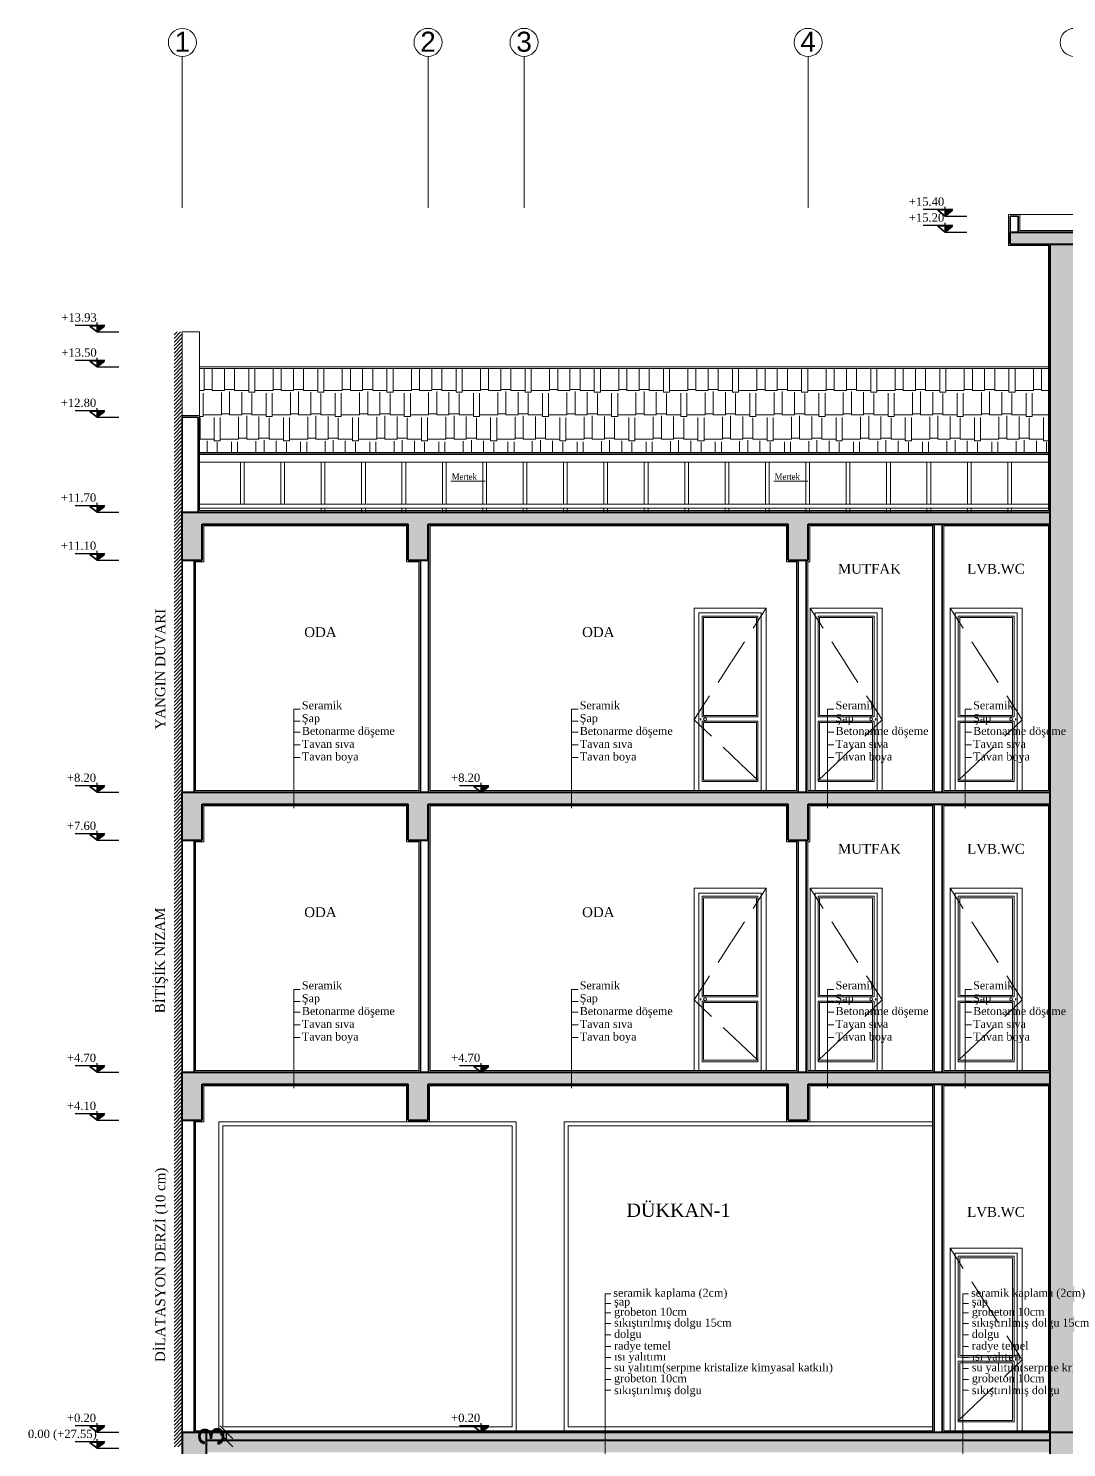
# Model space of a CAD drawing. Header units: centimetres. Extents: x 14449 to 53524, y -19051 to -10746.
# Drawn here: x 21282.7 to 21607.1, y -11543.5 to -11100.1 of the extents above; entities that cross this region are included whole.
import ezdxf

# ---------------------------------------------------------------- set-up
doc = ezdxf.new("R2010")
doc.units = ezdxf.units.CM
for name, pattern in [('CENTER2', [112.5, 75, -12.5, 12.5, -12.5]), ('DOT', [6.35, 0, -6.35]), ('IZDUSUM1', [20, 7.5, -5, 7.5, 0])]:
    doc.linetypes.add(name, pattern=pattern)
for name, color, linetype, lineweight in [('İNCE', 8, 'Continuous', 5), ('malzeme cizgisi', 242, 'Continuous', 20), ('P-AKS', 255, 'Continuous', 5), ('P-TEFRİŞ', 253, 'Continuous', 5), ('P-ÖLÇÜ İÇ', 243, 'Continuous', 0), ('rtm-duv tugla', 22, 'Continuous', 35), ('rtm-izdusum-üst ince', 8, 'IZDUSUM1', 5), ('rtm-kesit katmanı-04', 33, 'Continuous', 25), ('rtm-kesit katmanı-05', 153, 'Continuous', 20), ('rtm-kesit katmanı-06', 136, 'Continuous', 15), ('rtm-mhl-yazı-malzeme', 7, 'Continuous', 13), ('rtm-sembol kot yazı', 7, 'Continuous', 20), ('rtm-sembol malzeme cizgisi', 242, 'Continuous', 20), ('rtm-sıva', 252, 'Continuous', 15), ('rtm-tarama-betonarme', 51, 'Continuous', 13), ('rtm-tas_betonarme', 50, 'Continuous', 40)]:
    doc.layers.add(name, color=color, linetype=linetype, lineweight=lineweight)
doc.layers.add('KOT', color=1, linetype='Continuous')
doc.styles.add('arial_1_18', font='arial.ttf', dxfattribs={"height": 0.2})
doc.styles.get("Standard").update_dxf_attribs({"font": 'arial.ttf'})
doc.styles.add('times new roman_1_18', font='times.ttf', dxfattribs={"height": 0.2})
doc.styles.add('VAZ-OLCU', font='times.ttf', dxfattribs={"height": 60})
doc.styles.add('ölçü', font='times.ttf', dxfattribs={"height": 10})
doc.dimstyles.new('İÇ ÖLÇÜ', dxfattribs={"dimtxt": 8, "dimasz": 4, "dimexe": 1.25, "dimexo": 0.625, "dimtad": 1, "dimdec": 0, "dimtxsty": 'Standard', "dimblk": 'OBLIQUE', "dimcen": 2.5, "dimse1": 1, "dimse2": 1, "dimclrd": 256, "dimclrt": 256, "dimadec": 0, "dimazin": 0, "dimtfac": 1, "dimtdec": 0, "dimtmove": 1, "dimatfit": 3, "dimldrblk": 'OBLIQUE', "dimfxl": 1, "dimarcsym": 0})

# ---------------------------------------------------------------- blocks, each defined once
blk = doc.blocks.new('gfsdhfdjfg')
at = {"layer": 'malzeme cizgisi'}
for points in [[(-6256, -2123), (-6256, -1670.1)], [(-6256, -1670.1), (-6248.9, -1670.1)], [(-6256, -1681.9), (-6248.9, -1681.9)], [(-6256, -1693.8), (-6248.9, -1693.8)], [(-6256, -1707.2), (-6248.9, -1707.2)], [(-6256, -1721.4), (-6248.9, -1721.4)], [(-6256, -1736), (-6248.9, -1736)], [(-6256, -1749.6), (-6248.9, -1749.6)], [(-6256, -1763.2), (-6248.9, -1763.2)], [(-6256, -1776.9), (-6248.9, -1776.9)], [(-6256, -1790.5), (-6248.9, -1790.5)]]:
    blk.add_lwpolyline(points, dxfattribs=at)
at = {"layer": 'rtm-mhl-yazı-malzeme', "linetype": 'Continuous', "lineweight": 0, "style": 'times new roman_1_18'}
for s, p in [(' seramik kaplama (2cm)', (-6249.5, -1673.7)), ('şap', (-6244.8, -1684.6)), ('sıkıştırılmış dolgu 15cm', (-6244.8, -1710.9)), ('grobeton 10cm', (-6244.8, -1697.4)), ('dolgu', (-6244.8, -1725.1)), ('radye temel ', (-6244.8, -1739.7)), ('ısı yalıtımı', (-6244.8, -1753.3)), ('su yalıtım(serpme kristalize kimyasal katkılı)', (-6244.8, -1766.9)), ('grobeton 10cm', (-6244.8, -1780.5)), ('sıkıştırılmış dolgu ', (-6244.8, -1795.4))]:
    blk.add_text(s, height=10, dxfattribs=at).set_placement(p)
blk = doc.blocks.new('kotson')
at = {"layer": 'KOT'}
blk.add_hatch(color=256, dxfattribs=at).paths.add_polyline_path([(0.3, 13.6), (18, 0), (18, 13.6)])
for p, q in [((70, 16), (0, 16)), ((18, 0), (0.3, 13.6)), ((0.3, 13.6), (35.6, 13.6)), ((18, 0), (18, 21.9)), ((35.6, 13.6), (18, 0)), ((18, 0), (35.6, 13.6)), ((18, 0), (18, 13.6)), ((18, 0), (-33.7, 0))]:
    blk.add_line(p, q, dxfattribs=at)
blk = doc.blocks.new('_Oblique')
at = {"color": 0, "linetype": 'ByBlock', "lineweight": -2}
blk.add_line((-0.5, -0.5), (0.5, 0.5), dxfattribs=at)
blk = doc.blocks.new('*D4931')
at = {"layer": 'Defpoints', "color": 0, "lineweight": 30, "transparency": 16777216}
for p in [(21344.64, -11538.71), (21345.76, -11538.71), (21345.76, -11541.21)]:
    blk.add_point(p, dxfattribs=at)
at = {"layer": 'P-ÖLÇÜ İÇ', "lineweight": -2, "transparency": 16777216}
blk.add_line((21344.64, -11541.21), (21344.64, -11538.71), dxfattribs=at)
at = {"layer": 'P-ÖLÇÜ İÇ', "lineweight": -2, "transparency": 16777216, "xscale": 4, "yscale": 4, "zscale": 4}
for p, rotation in [((21344.64, -11538.71), 90), ((21344.64, -11541.21), 270)]:
    blk.add_blockref('_Oblique', p, dxfattribs=dict(at, rotation=rotation))
at = {"layer": 'P-ÖLÇÜ İÇ', "transparency": 16777216, "insert": (21339.92, -11539.96), "char_height": 8, "attachment_point": 5, "rotation": 90}
blk.add_mtext('3', dxfattribs=at)

msp = doc.modelspace()

# ---------------------------------------------------------------- hatches: boundary and pattern name
at = {"layer": 'İNCE'}
h = msp.add_hatch(dxfattribs=at)
h.set_pattern_fill('TRIANG', color=256, scale=0.25)
h.set_pattern_definition([(60, (14736.1348, -9000.3627), (-1.190625, 2.062223), [1.190625, -1.190625]), (120, (14736.1348, -9000.3627), (-2.38125, 1e-09), [1.190625, -1.190625]), (0, (14735.5395, -8999.3316), (1.190625, 2.062223), [1.190625, -1.190625])])
h.paths.add_polyline_path([(21601.95, -11544.96), (21601.95, -11541.21), (21338.23, -11541.21), (21338.23, -11544.96)])
at = {"layer": 'rtm-kesit katmanı-05'}
h = msp.add_hatch(dxfattribs=at)
h.set_pattern_fill('AR-RSHKE', color=256, scale=0.025, style=0)
h.set_pattern_definition([(0, (11214.433, -8409.0706), (16.1925, 7.62), [3.81, -3.175, 4.445, -1.905, 5.715, -2.54]), (0, (11218.243, -8408.753), (16.1925, 7.62), [3.175, -12.065, 2.54, -3.81]), (0, (11225.863, -8409.547), (16.1925, 7.62), [1.905, -19.685]), (90, (11214.433, -8409.0706), (-5.3975, 7.62), [7.3025, -23.1775]), (90, (11218.243, -8409.0706), (-5.3975, 7.62), [7.14375, -23.33625]), (90, (11221.418, -8409.0706), (-5.3975, 7.62), [6.6675, -23.8125]), (90, (11225.863, -8409.547), (-5.3975, 7.62), [7.3025, -23.1775]), (90, (11227.768, -8409.547), (-5.3975, 7.62), [7.3025, -23.1775]), (90, (11233.483, -8409.0706), (-5.3975, 7.62), [6.985, -23.495])])
h.paths.add_polyline_path([(21336.23, -11206.36), (21336.23, -11221.08), (21336.23, -11232.55), (21601.45, -11232.55), (21601.45, -11206.36)])
at = {"layer": 'rtm-sıva'}
h = msp.add_hatch(dxfattribs=at)
h.set_pattern_fill('ANSI31', color=256, scale=0.25, angle=1.2051)
h.set_pattern_definition([(46.20512, (13566.8199, -9181.9916), (-0.57294627, 0.54933745), [])])
h.paths.add_polyline_path([(21330.73, -11194.91), (21328.23, -11194.87), (21328.23, -11543.29), (21330.73, -11543.24)])
at = {"layer": 'rtm-tarama-betonarme'}
h = msp.add_hatch(dxfattribs=at)
h.set_pattern_fill('ANSI33', color=256, scale=0.375, style=0)
h.set_pattern_definition([(45, (14822.4205, -9566.4857), (-1.683798, 1.683798), []), (45, (14824.1043, -9566.4857), (-1.683798, 1.683798), [1.190625, -0.5953125])])
h.paths.add_polyline_path([(21844.2, -11163.71), (21589.45, -11163.71), (21589.45, -11167.46), (21844.2, -11167.46)])
h = msp.add_hatch(dxfattribs=at)
h.set_pattern_fill('ANSI33', color=256, scale=0.375, style=0)
h.set_pattern_definition([(45, (14763.6705, -9566.4857), (-1.683798, 1.683798), []), (45, (14765.3543, -9566.4857), (-1.683798, 1.683798), [1.190625, -0.5953125])])
h.paths.add_polyline_path([(21609.45, -11167.46), (21601.95, -11167.46), (21601.95, -11538.71), (21609.45, -11538.71)])
h = msp.add_hatch(dxfattribs=at)
h.set_pattern_fill('ANSI33', color=256, scale=0.375, style=0)
h.set_pattern_definition([(45, (14822.4205, -9379.9072), (-1.683798, 1.683798), []), (45, (14824.1043, -9379.9072), (-1.683798, 1.683798), [1.190625, -0.5953125])])
h.paths.add_polyline_path([(21601.95, -11251.21), (21330.73, -11251.21), (21330.73, -11266.21), (21337, -11266.21), (21337, -11254.96), (21401.33, -11254.96), (21401.33, -11266.21), (21407.58, -11266.21), (21407.58, -11254.96), (21520.08, -11254.96), (21520.08, -11266.21), (21526.33, -11266.21), (21526.33, -11254.96), (21601.95, -11254.96)])
h = msp.add_hatch(dxfattribs=at)
h.set_pattern_fill('ANSI33', color=256, scale=0.375, style=0)
h.set_pattern_definition([(45, (14822.4205, -9467.4072), (-1.683798, 1.683798), []), (45, (14824.1043, -9467.4072), (-1.683798, 1.683798), [1.190625, -0.5953125])])
h.paths.add_polyline_path([(21601.95, -11338.71), (21330.73, -11338.71), (21330.73, -11353.71), (21337, -11353.71), (21337, -11342.46), (21401.33, -11342.46), (21401.33, -11353.71), (21407.58, -11353.71), (21407.58, -11342.46), (21520.08, -11342.46), (21520.08, -11353.71), (21526.33, -11353.71), (21526.33, -11342.46), (21601.95, -11342.46)])
h = msp.add_hatch(dxfattribs=at)
h.set_pattern_fill('ANSI33', color=256, scale=0.375, style=0)
h.set_pattern_definition([(45, (14822.4205, -9554.9072), (-1.683798, 1.683798), []), (45, (14824.1043, -9554.9072), (-1.683798, 1.683798), [1.190625, -0.5953125])])
h.paths.add_polyline_path([(21330.73, -11426.21), (21330.73, -11441.21), (21337, -11441.21), (21337, -11429.96), (21401.33, -11429.96), (21401.33, -11441.21), (21407.58, -11441.21), (21407.58, -11429.96), (21520.08, -11429.96), (21520.08, -11441.21), (21526.33, -11441.21), (21526.33, -11429.96), (21601.95, -11429.96), (21601.95, -11426.21)])
h = msp.add_hatch(dxfattribs=at)
h.set_pattern_fill('ANSI33', color=256, scale=0.375, style=0)
h.set_pattern_definition([(45, (13760.5536, -9495.2213), (-1.683798, 1.683798), []), (45, (13762.2373, -9495.2213), (-1.683798, 1.683798), [1.190625, -0.5953125])])
h.paths.add_polyline_path([(22102.38, -11538.71), (22094.88, -11538.71), (22094.88, -11578.71), (21831.7, -11578.71), (21831.7, -11538.71), (21824.2, -11538.71), (21824.2, -11578.71), (21668.2, -11578.71), (21668.2, -11538.71), (21660.7, -11538.71), (21660.7, -11578.71), (21609.45, -11578.71), (21609.45, -11538.71), (21601.95, -11538.71), (21601.95, -11578.71), (21338.23, -11578.71), (21338.23, -11538.71), (21330.73, -11538.71), (21330.73, -11593.71), (22102.38, -11593.71)])
h = msp.add_hatch(dxfattribs=at)
h.set_pattern_fill('ANSI33', color=256, scale=0.375, style=0)
h.set_pattern_definition([(45, (14736.1348, -9000.3627), (-1.683798, 1.683798), []), (45, (14737.8186, -9000.3627), (-1.683798, 1.683798), [1.190625, -0.5953125])])
h.paths.add_polyline_path([(21601.95, -11541.21), (21601.95, -11538.71), (21338.23, -11538.71), (21338.23, -11541.21)])

# ---------------------------------------------------------------- linework, layer by layer
at = {"layer": 'malzeme cizgisi'}
for p, q in [((21367.67, -11312.82), (21365.63, -11312.82)), ((21365.63, -11312.82), (21365.63, -11343.71)), ((21454.48, -11312.82), (21452.45, -11312.82)), ((21452.45, -11312.82), (21452.45, -11343.71)), ((21534.4, -11312.82), (21532.37, -11312.82)), ((21532.37, -11312.82), (21532.37, -11343.71)), ((21577.39, -11312.82), (21575.36, -11312.82)), ((21575.36, -11312.82), (21575.36, -11343.71)), ((21367.67, -11316.57), (21365.63, -11316.57)), ((21365.63, -11319.99), (21367.67, -11319.99)), ((21454.48, -11316.57), (21452.45, -11316.57)), ((21452.45, -11319.99), (21454.48, -11319.99)), ((21534.4, -11316.57), (21532.37, -11316.57)), ((21532.37, -11319.99), (21534.4, -11319.99)), ((21577.39, -11316.57), (21575.36, -11316.57)), ((21575.36, -11319.99), (21577.39, -11319.99)), ((21365.63, -11323.94), (21367.67, -11323.94)), ((21452.45, -11323.94), (21454.48, -11323.94)), ((21532.37, -11323.94), (21534.4, -11323.94)), ((21575.36, -11323.94), (21577.39, -11323.94)), ((21365.63, -11327.89), (21367.67, -11327.89)), ((21452.45, -11327.89), (21454.48, -11327.89)), ((21532.37, -11327.89), (21534.4, -11327.89)), ((21575.36, -11327.89), (21577.39, -11327.89)), ((21367.67, -11400.32), (21365.63, -11400.32)), ((21365.63, -11400.32), (21365.63, -11431.21)), ((21367.67, -11404.07), (21365.63, -11404.07)), ((21454.48, -11400.32), (21452.45, -11400.32)), ((21452.45, -11400.32), (21452.45, -11431.21)), ((21454.48, -11404.07), (21452.45, -11404.07)), ((21534.4, -11400.32), (21532.37, -11400.32)), ((21532.37, -11400.32), (21532.37, -11431.21)), ((21534.4, -11404.07), (21532.37, -11404.07)), ((21577.39, -11400.32), (21575.36, -11400.32)), ((21575.36, -11400.32), (21575.36, -11431.21)), ((21577.39, -11404.07), (21575.36, -11404.07)), ((21365.63, -11407.49), (21367.67, -11407.49)), ((21452.45, -11407.49), (21454.48, -11407.49)), ((21532.37, -11407.49), (21534.4, -11407.49)), ((21575.36, -11407.49), (21577.39, -11407.49)), ((21365.63, -11411.44), (21367.67, -11411.44)), ((21452.45, -11411.44), (21454.48, -11411.44)), ((21532.37, -11411.44), (21534.4, -11411.44)), ((21575.36, -11411.44), (21577.39, -11411.44)), ((21365.63, -11415.39), (21367.67, -11415.39)), ((21452.45, -11415.39), (21454.48, -11415.39)), ((21532.37, -11415.39), (21534.4, -11415.39)), ((21575.36, -11415.39), (21577.39, -11415.39))]:
    msp.add_line(p, q, dxfattribs=at)
at = {"layer": 'P-AKS', "linetype": 'CENTER2'}
msp.add_line((21330.73, -11156.2), (21330.73, -11108.85), dxfattribs=at)
for points in [[(21407.58, -11156.2), (21407.58, -11108.84)], [(21437.58, -11156.2), (21437.58, -11108.84)], [(21526.33, -11156.2), (21526.33, -11108.84)]]:
    msp.add_lwpolyline(points, dxfattribs=at)
at = {"layer": 'P-AKS', "linetype": 'Continuous'}
for centre in [(21330.83, -11104.48), (21407.58, -11104.46), (21437.58, -11104.46), (21526.33, -11104.46), (21609.45, -11104.46)]:
    msp.add_circle(centre, 4.38, dxfattribs=at)
at = {"layer": 'rtm-duv tugla'}
for p, q in [((21589.45, -11163.71), (21589.45, -11158.71)), ((21589.45, -11158.71), (21591.95, -11158.71)), ((21591.95, -11158.71), (21591.95, -11163.71)), ((21330.73, -11251.21), (21330.73, -11221.58)), ((21330.73, -11221.58), (21335.73, -11221.58)), ((21335.73, -11221.58), (21335.73, -11251.21)), ((21407.7, -11254.96), (21407.7, -11338.71)), ((21565.7, -11254.96), (21565.7, -11338.71)), ((21568.2, -11254.96), (21568.2, -11338.71)), ((21330.73, -11266.21), (21330.73, -11338.71)), ((21334.48, -11266.21), (21334.48, -11338.71)), ((21405.2, -11266.21), (21405.2, -11338.71)), ((21523.2, -11266.21), (21523.2, -11338.71)), ((21525.7, -11266.21), (21525.7, -11338.71)), ((21407.7, -11342.46), (21407.7, -11426.21)), ((21565.7, -11342.46), (21565.7, -11426.21)), ((21568.2, -11342.46), (21568.2, -11426.21)), ((21330.73, -11353.71), (21330.73, -11426.21)), ((21334.48, -11353.71), (21334.48, -11426.21)), ((21405.2, -11353.71), (21405.2, -11426.21)), ((21523.2, -11353.71), (21523.2, -11426.21)), ((21525.7, -11353.71), (21525.7, -11426.21)), ((21565.7, -11429.96), (21565.7, -11538.71)), ((21568.2, -11429.96), (21568.2, -11538.71)), ((21330.73, -11441.21), (21330.73, -11538.71)), ((21334.48, -11441.21), (21334.48, -11538.71))]:
    msp.add_line(p, q, dxfattribs=at)
at = {"layer": 'rtm-izdusum-üst ince', "lineweight": 9}
for points in [[(21513.2, -11281.21), (21490.7, -11316.1), (21513.2, -11337.46)], [(21526.95, -11281.21), (21549.45, -11316.1), (21526.95, -11337.46)], [(21570.7, -11281.21), (21593.2, -11316.1), (21570.7, -11337.46)], [(21513.2, -11368.71), (21490.7, -11403.6), (21513.2, -11424.96)], [(21526.95, -11368.71), (21549.45, -11403.6), (21526.95, -11424.96)], [(21570.7, -11368.71), (21593.2, -11403.6), (21570.7, -11424.96)], [(21570.7, -11481.21), (21593.2, -11516.1), (21570.7, -11537.46)]]:
    msp.add_lwpolyline(points, dxfattribs=at)
at = {"layer": 'rtm-kesit katmanı-04', "lineweight": 20}
for p, q in [((21336.23, -11205.86), (21601.45, -11205.86)), ((21336.23, -11206.36), (21601.45, -11206.36)), ((21336.23, -11235.57), (21601.45, -11235.57))]:
    msp.add_line(p, q, dxfattribs=at)
at = {"layer": 'rtm-kesit katmanı-04', "lineweight": 30}
for p, q in [((21336.23, -11232.55), (21601.45, -11232.55)), ((21336.23, -11233.07), (21601.45, -11233.07))]:
    msp.add_line(p, q, dxfattribs=at)
at = {"layer": 'rtm-kesit katmanı-04', "lineweight": 9}
for p, q in [((21492.23, -11282.73), (21492.23, -11338.21)), ((21492.23, -11282.73), (21511.67, -11282.73)), ((21511.67, -11282.73), (21511.67, -11338.21)), ((21547.92, -11282.73), (21528.48, -11282.73)), ((21528.48, -11282.73), (21528.48, -11338.21)), ((21547.92, -11282.73), (21547.92, -11338.21)), ((21591.67, -11282.73), (21572.23, -11282.73)), ((21572.23, -11282.73), (21572.23, -11338.21)), ((21591.67, -11282.73), (21591.67, -11338.21)), ((21492.23, -11370.23), (21492.23, -11425.71)), ((21492.23, -11370.23), (21511.67, -11370.23)), ((21511.67, -11370.23), (21511.67, -11425.71)), ((21547.92, -11370.23), (21528.48, -11370.23)), ((21528.48, -11370.23), (21528.48, -11425.71)), ((21547.92, -11370.23), (21547.92, -11425.71)), ((21591.67, -11370.23), (21572.23, -11370.23)), ((21572.23, -11370.23), (21572.23, -11425.71)), ((21591.67, -11370.23), (21591.67, -11425.71)), ((21591.67, -11482.73), (21572.23, -11482.73)), ((21572.23, -11482.73), (21572.23, -11538.21)), ((21591.67, -11482.73), (21591.67, -11538.21))]:
    msp.add_line(p, q, dxfattribs=at)
at = {"layer": 'rtm-kesit katmanı-04', "lineweight": 20}
msp.add_lwpolyline([(21336.23, -11221.08), (21336.23, -11194.89), (21330.73, -11194.89), (21330.73, -11221.58)], dxfattribs=at)
at = {"layer": 'rtm-kesit katmanı-04', "lineweight": 9}
for points in [[(21513.2, -11338.21), (21513.2, -11281.21), (21490.7, -11281.21), (21490.7, -11338.21)], [(21526.95, -11338.21), (21526.95, -11281.21), (21549.45, -11281.21), (21549.45, -11338.21)], [(21570.7, -11338.21), (21570.7, -11281.21), (21593.2, -11281.21), (21593.2, -11338.21)], [(21513.2, -11425.71), (21513.2, -11368.71), (21490.7, -11368.71), (21490.7, -11425.71)], [(21526.95, -11425.71), (21526.95, -11368.71), (21549.45, -11368.71), (21549.45, -11425.71)], [(21570.7, -11425.71), (21570.7, -11368.71), (21593.2, -11368.71), (21593.2, -11425.71)], [(21570.7, -11538.21), (21570.7, -11481.21), (21593.2, -11481.21), (21593.2, -11538.21)]]:
    msp.add_lwpolyline(points, dxfattribs=at)
at = {"layer": 'rtm-kesit katmanı-05'}
for p, q in [((21348.97, -11248.71), (21348.97, -11235.57)), ((21350.14, -11235.57), (21350.14, -11248.71)), ((21361.59, -11248.71), (21361.59, -11235.57)), ((21362.76, -11235.57), (21362.76, -11248.71)), ((21374.2, -11248.71), (21374.2, -11235.57)), ((21375.38, -11235.57), (21375.38, -11248.71)), ((21386.82, -11248.71), (21386.82, -11235.57)), ((21388, -11235.57), (21388, -11248.71)), ((21399.44, -11248.71), (21399.44, -11235.57)), ((21400.61, -11235.57), (21400.61, -11248.71)), ((21412.06, -11248.71), (21412.06, -11235.57)), ((21413.23, -11235.57), (21413.23, -11248.71)), ((21424.67, -11248.71), (21424.67, -11235.57)), ((21425.85, -11235.57), (21425.85, -11248.71)), ((21437.29, -11248.71), (21437.29, -11235.57)), ((21438.47, -11235.57), (21438.47, -11248.71)), ((21449.91, -11248.71), (21449.91, -11235.57)), ((21451.08, -11235.57), (21451.08, -11248.71)), ((21462.52, -11248.71), (21462.52, -11235.57)), ((21463.7, -11235.57), (21463.7, -11248.71)), ((21475.14, -11248.71), (21475.14, -11235.57)), ((21476.32, -11235.57), (21476.32, -11248.71)), ((21487.76, -11248.71), (21487.76, -11235.57)), ((21488.94, -11235.57), (21488.94, -11248.71)), ((21500.38, -11248.71), (21500.38, -11235.57)), ((21501.55, -11235.57), (21501.55, -11248.71)), ((21512.99, -11248.71), (21512.99, -11235.57)), ((21514.17, -11235.57), (21514.17, -11248.71)), ((21525.61, -11248.71), (21525.61, -11235.57)), ((21526.79, -11235.57), (21526.79, -11248.71)), ((21538.23, -11248.71), (21538.23, -11235.57)), ((21539.41, -11235.57), (21539.41, -11248.71)), ((21550.85, -11248.71), (21550.85, -11235.57)), ((21552.02, -11235.57), (21552.02, -11248.71)), ((21563.46, -11248.71), (21563.46, -11235.57)), ((21564.64, -11235.57), (21564.64, -11248.71)), ((21576.08, -11248.71), (21576.08, -11235.57)), ((21577.26, -11235.57), (21577.26, -11248.71)), ((21588.7, -11248.71), (21588.7, -11235.57)), ((21589.87, -11235.57), (21589.87, -11248.71)), ((21374.2, -11251.21), (21374.2, -11249.96)), ((21375.38, -11249.96), (21375.38, -11251.21)), ((21386.82, -11251.21), (21386.82, -11249.96)), ((21388, -11249.96), (21388, -11251.21)), ((21399.44, -11251.21), (21399.44, -11249.96)), ((21400.61, -11249.96), (21400.61, -11251.21)), ((21412.06, -11251.21), (21412.06, -11249.96)), ((21413.23, -11249.96), (21413.23, -11251.21)), ((21424.67, -11251.21), (21424.67, -11249.96)), ((21425.85, -11249.96), (21425.85, -11251.21)), ((21437.29, -11251.21), (21437.29, -11249.96)), ((21438.47, -11249.96), (21438.47, -11251.21)), ((21449.91, -11251.21), (21449.91, -11249.96)), ((21451.08, -11249.96), (21451.08, -11251.21)), ((21462.52, -11251.21), (21462.52, -11249.96)), ((21463.7, -11249.96), (21463.7, -11251.21)), ((21475.14, -11251.21), (21475.14, -11249.96)), ((21476.32, -11249.96), (21476.32, -11251.21)), ((21487.76, -11251.21), (21487.76, -11249.96)), ((21488.94, -11249.96), (21488.94, -11251.21)), ((21500.38, -11251.21), (21500.38, -11249.96)), ((21501.55, -11249.96), (21501.55, -11251.21)), ((21512.99, -11251.21), (21512.99, -11249.96)), ((21514.17, -11249.96), (21514.17, -11251.21)), ((21525.61, -11251.21), (21525.61, -11249.96)), ((21526.79, -11249.96), (21526.79, -11251.21)), ((21538.23, -11251.21), (21538.23, -11249.96)), ((21539.41, -11249.96), (21539.41, -11251.21)), ((21550.85, -11251.21), (21550.85, -11249.96)), ((21552.02, -11249.96), (21552.02, -11251.21)), ((21563.46, -11251.21), (21563.46, -11249.96)), ((21564.64, -11249.96), (21564.64, -11251.21)), ((21576.08, -11251.21), (21576.08, -11249.96)), ((21577.26, -11249.96), (21577.26, -11251.21)), ((21588.7, -11251.21), (21588.7, -11249.96)), ((21589.87, -11249.96), (21589.87, -11251.21))]:
    msp.add_line(p, q, dxfattribs=at)
at = {"layer": 'rtm-kesit katmanı-05', "lineweight": 9}
for p, q in [((21493.26, -11315.2), (21510.67, -11315.2)), ((21546.89, -11315.2), (21529.48, -11315.2)), ((21590.64, -11315.2), (21573.23, -11315.2)), ((21493.23, -11316.54), (21510.67, -11316.54)), ((21546.92, -11316.54), (21529.48, -11316.54)), ((21590.67, -11316.54), (21573.23, -11316.54)), ((21493.23, -11404.04), (21510.67, -11404.04)), ((21493.26, -11402.7), (21510.67, -11402.7)), ((21546.89, -11402.7), (21529.48, -11402.7)), ((21546.92, -11404.04), (21529.48, -11404.04)), ((21590.64, -11402.7), (21573.23, -11402.7)), ((21590.67, -11404.04), (21573.23, -11404.04)), ((21590.64, -11515.2), (21573.23, -11515.2)), ((21590.67, -11516.54), (21573.23, -11516.54))]:
    msp.add_line(p, q, dxfattribs=at)
for points in [[(21510.67, -11315.2), (21510.67, -11283.73), (21493.23, -11283.73)], [(21493.23, -11283.73), (21493.23, -11315.2)], [(21529.48, -11315.2), (21529.48, -11283.73), (21546.92, -11283.73)], [(21546.92, -11283.73), (21546.92, -11315.2)], [(21573.23, -11315.2), (21573.23, -11283.73), (21590.67, -11283.73)], [(21590.67, -11283.73), (21590.67, -11315.2)], [(21493.23, -11316.54), (21493.23, -11335.43), (21510.67, -11335.43), (21510.67, -11316.54)], [(21510.22, -11316.98), (21493.68, -11316.98), (21493.68, -11334.98), (21510.22, -11334.98), (21510.22, -11316.98)], [(21546.92, -11316.54), (21546.92, -11335.43), (21529.48, -11335.43), (21529.48, -11316.54)], [(21529.93, -11316.98), (21546.47, -11316.98), (21546.47, -11334.98), (21529.93, -11334.98), (21529.93, -11316.98)], [(21590.67, -11316.54), (21590.67, -11335.43), (21573.23, -11335.43), (21573.23, -11316.54)], [(21573.68, -11316.98), (21590.22, -11316.98), (21590.22, -11334.98), (21573.68, -11334.98), (21573.68, -11316.98)], [(21510.67, -11402.7), (21510.67, -11371.23), (21493.23, -11371.23)], [(21493.23, -11371.23), (21493.23, -11402.7)], [(21529.48, -11402.7), (21529.48, -11371.23), (21546.92, -11371.23)], [(21546.92, -11371.23), (21546.92, -11402.7)], [(21573.23, -11402.7), (21573.23, -11371.23), (21590.67, -11371.23)], [(21590.67, -11371.23), (21590.67, -11402.7)], [(21493.23, -11404.04), (21493.23, -11422.93), (21510.67, -11422.93), (21510.67, -11404.04)], [(21510.22, -11404.48), (21493.68, -11404.48), (21493.68, -11422.48), (21510.22, -11422.48), (21510.22, -11404.48)], [(21546.92, -11404.04), (21546.92, -11422.93), (21529.48, -11422.93), (21529.48, -11404.04)], [(21529.93, -11404.48), (21546.47, -11404.48), (21546.47, -11422.48), (21529.93, -11422.48), (21529.93, -11404.48)], [(21590.67, -11404.04), (21590.67, -11422.93), (21573.23, -11422.93), (21573.23, -11404.04)], [(21573.68, -11404.48), (21590.22, -11404.48), (21590.22, -11422.48), (21573.68, -11422.48), (21573.68, -11404.48)], [(21573.23, -11515.2), (21573.23, -11483.73), (21590.67, -11483.73)], [(21590.67, -11483.73), (21590.67, -11515.2)], [(21590.67, -11516.54), (21590.67, -11535.43), (21573.23, -11535.43), (21573.23, -11516.54)], [(21573.68, -11516.98), (21590.22, -11516.98), (21590.22, -11534.98), (21573.68, -11534.98), (21573.68, -11516.98)]]:
    msp.add_lwpolyline(points, dxfattribs=at)
for points in [[(21493.68, -11284.18), (21493.68, -11314.76), (21510.22, -11314.76), (21510.22, -11284.18), (21493.68, -11284.18)], [(21546.47, -11284.18), (21546.47, -11314.76), (21529.93, -11314.76), (21529.93, -11284.18), (21546.47, -11284.18)], [(21590.22, -11284.18), (21590.22, -11314.76), (21573.68, -11314.76), (21573.68, -11284.18), (21590.22, -11284.18)], [(21493.68, -11371.68), (21493.68, -11402.26), (21510.22, -11402.26), (21510.22, -11371.68), (21493.68, -11371.68)], [(21546.47, -11371.68), (21546.47, -11402.26), (21529.93, -11402.26), (21529.93, -11371.68), (21546.47, -11371.68)], [(21590.22, -11371.68), (21590.22, -11402.26), (21573.68, -11402.26), (21573.68, -11371.68), (21590.22, -11371.68)], [(21590.22, -11484.18), (21590.22, -11514.76), (21573.68, -11514.76), (21573.68, -11484.18), (21590.22, -11484.18)]]:
    msp.add_lwpolyline(points, close=True, dxfattribs=at)
at = {"layer": 'rtm-kesit katmanı-06'}
for points in [[(21336.23, -11248.71), (21601.45, -11248.71)], [(21336.23, -11249.96), (21601.45, -11249.96)]]:
    msp.add_lwpolyline(points, dxfattribs=at)
at = {"layer": 'rtm-kesit katmanı-06', "lineweight": 9}
for centre in [(21494.12, -11315.88), (21546.03, -11315.88), (21589.78, -11315.88), (21494.12, -11403.38), (21546.03, -11403.38), (21589.78, -11403.38), (21589.78, -11515.88)]:
    msp.add_circle(centre, 0.446, dxfattribs=at)
at = {"layer": 'rtm-kesit katmanı-06', "lineweight": 9, "extrusion": (0, 0, -1)}
for centre in [(21492.74, -11315.95), (21492.74, -11403.45)]:
    msp.add_ellipse(centre, major_axis=(0, 0.233), ratio=0.398742, start_param=3.141593, end_param=9.424778, dxfattribs=at)
at = {"layer": 'rtm-kesit katmanı-06', "lineweight": 9}
for centre in [(21547.41, -11315.95), (21591.16, -11315.95), (21547.41, -11403.45), (21591.16, -11403.45), (21591.16, -11515.95)]:
    msp.add_ellipse(centre, major_axis=(0, 0.233), ratio=0.398742, start_param=3.141593, end_param=9.424778, dxfattribs=at)
at = {"layer": 'rtm-sembol malzeme cizgisi'}
for points in [[(21425.38, -11241.53), (21414.7, -11241.53)], [(21526.27, -11241.53), (21515.59, -11241.53)]]:
    msp.add_lwpolyline(points, dxfattribs=at)
at = {"layer": 'rtm-sıva'}
msp.add_line((21592.45, -11158.21), (21841.2, -11158.21), dxfattribs=at)
for points in [[(21330.73, -11221.08), (21336.23, -11221.08), (21336.23, -11250.71), (21601.45, -11250.71), (21601.45, -11167.96), (21588.95, -11167.96), (21588.95, -11158.21), (21592.45, -11158.21), (21592.45, -11163.21), (21841.2, -11163.21), (21841.2, -11158.21), (21844.7, -11158.21), (21844.7, -11167.96), (21832.2, -11167.96), (21832.2, -11250.71), (22096.88, -11250.71), (22096.88, -11221.08), (22102.38, -11221.08)], [(21342.2, -11538.21), (21435.08, -11538.21), (21435.08, -11441.71), (21342.2, -11441.71), (21342.2, -11538.21)], [(21565.2, -11441.71), (21450.08, -11441.71), (21450.08, -11538.21)], [(21565.2, -11442.96), (21451.33, -11442.96), (21451.33, -11536.96), (21565.2, -11536.96)], [(21450.08, -11538.21), (21542.95, -11538.21)]]:
    msp.add_lwpolyline(points, dxfattribs=at)
for points in [[(21334.98, -11338.21), (21404.7, -11338.21), (21404.7, -11266.71), (21400.83, -11266.71), (21400.83, -11255.46), (21337.5, -11255.46), (21337.5, -11266.71), (21334.98, -11266.71)], [(21408.2, -11338.21), (21522.7, -11338.21), (21522.7, -11266.71), (21519.58, -11266.71), (21519.58, -11255.46), (21408.2, -11255.46)], [(21526.2, -11338.21), (21565.2, -11338.21), (21565.2, -11255.46), (21526.83, -11255.46), (21526.83, -11266.71), (21526.2, -11266.71)], [(21568.7, -11338.21), (21601.45, -11338.21), (21601.45, -11255.46), (21568.7, -11255.46)], [(21334.98, -11425.71), (21404.7, -11425.71), (21404.7, -11354.21), (21400.83, -11354.21), (21400.83, -11342.96), (21337.5, -11342.96), (21337.5, -11354.21), (21334.98, -11354.21)], [(21408.2, -11425.71), (21522.7, -11425.71), (21522.7, -11354.21), (21519.58, -11354.21), (21519.58, -11342.96), (21408.2, -11342.96)], [(21526.2, -11425.71), (21565.2, -11425.71), (21565.2, -11342.96), (21526.83, -11342.96), (21526.83, -11354.21), (21526.2, -11354.21)], [(21568.7, -11425.71), (21601.45, -11425.71), (21601.45, -11342.96), (21568.7, -11342.96)], [(21565.2, -11538.21), (21565.2, -11430.46), (21526.83, -11430.46), (21526.83, -11441.71), (21519.58, -11441.71), (21519.58, -11430.46), (21408.08, -11430.46), (21408.08, -11441.71), (21400.83, -11441.71), (21400.83, -11430.46), (21337.5, -11430.46), (21337.5, -11441.71), (21334.98, -11441.71), (21334.98, -11538.21)], [(21568.7, -11430.46), (21601.45, -11430.46), (21601.45, -11538.21), (21568.7, -11538.21)], [(21343.45, -11536.96), (21433.83, -11536.96), (21433.83, -11442.96), (21343.45, -11442.96)]]:
    msp.add_lwpolyline(points, close=True, dxfattribs=at)
at = {"layer": 'rtm-tas_betonarme'}
for p, q in [((21589.45, -11163.71), (21844.2, -11163.71)), ((21589.45, -11167.46), (21589.45, -11163.71)), ((21589.45, -11167.46), (21844.2, -11167.46)), ((21601.95, -11578.71), (21601.95, -11167.46)), ((21330.73, -11251.21), (21601.95, -11251.21)), ((21330.73, -11266.21), (21330.73, -11251.21)), ((21337, -11254.96), (21401.33, -11254.96)), ((21337, -11266.21), (21337, -11254.96)), ((21401.33, -11266.21), (21401.33, -11254.96)), ((21407.58, -11254.96), (21520.08, -11254.96)), ((21407.58, -11266.21), (21407.58, -11254.96)), ((21520.08, -11266.21), (21520.08, -11254.96)), ((21526.33, -11254.96), (21601.95, -11254.96)), ((21526.33, -11266.21), (21526.33, -11254.96)), ((21330.73, -11266.21), (21337, -11266.21)), ((21401.33, -11266.21), (21407.58, -11266.21)), ((21520.08, -11266.21), (21526.33, -11266.21)), ((21330.73, -11338.71), (21601.95, -11338.71)), ((21330.73, -11353.71), (21330.73, -11338.71)), ((21337, -11342.46), (21401.33, -11342.46)), ((21337, -11353.71), (21337, -11342.46)), ((21401.33, -11353.71), (21401.33, -11342.46)), ((21407.58, -11342.46), (21520.08, -11342.46)), ((21407.58, -11353.71), (21407.58, -11342.46)), ((21520.08, -11353.71), (21520.08, -11342.46)), ((21526.33, -11342.46), (21601.95, -11342.46)), ((21526.33, -11353.71), (21526.33, -11342.46)), ((21330.73, -11353.71), (21337, -11353.71)), ((21401.33, -11353.71), (21407.58, -11353.71)), ((21520.08, -11353.71), (21526.33, -11353.71)), ((21330.73, -11426.21), (21601.95, -11426.21)), ((21330.73, -11441.21), (21330.73, -11426.21)), ((21337, -11429.96), (21401.33, -11429.96)), ((21337, -11441.21), (21337, -11429.96)), ((21401.33, -11441.21), (21401.33, -11429.96)), ((21407.58, -11429.96), (21520.08, -11429.96)), ((21407.58, -11441.21), (21407.58, -11429.96)), ((21520.08, -11441.21), (21520.08, -11429.96)), ((21526.33, -11429.96), (21601.95, -11429.96)), ((21526.33, -11441.21), (21526.33, -11429.96)), ((21330.73, -11441.21), (21337, -11441.21)), ((21401.33, -11441.21), (21407.58, -11441.21)), ((21520.08, -11441.21), (21526.33, -11441.21)), ((21330.73, -11538.71), (21609.45, -11538.71)), ((21330.73, -11538.71), (21330.73, -11593.71)), ((21338.23, -11538.71), (21338.23, -11578.71)), ((21338.23, -11541.21), (21601.95, -11541.21))]:
    msp.add_line(p, q, dxfattribs=at)

# ---------------------------------------------------------------- block references
at = {"layer": 'KOT', "xscale": -0.13125, "yscale": 0.13125, "zscale": 0.13125}
for p in [(21571.51, -11158.71), (21571.51, -11163.71), (21306.56, -11194.89), (21306.56, -11205.86), (21306.56, -11221.58), (21306.56, -11251.21), (21306.56, -11266.21), (21306.56, -11338.71), (21426.57, -11338.71), (21306.56, -11353.71), (21306.56, -11426.21), (21426.57, -11426.21), (21306.56, -11441.21), (21306.56, -11538.71), (21426.57, -11538.71), (21306.56, -11543.71)]:
    msp.add_blockref('kotson', p, dxfattribs=at)
at = {"layer": 'P-TEFRİŞ', "linetype": 'DOT', "xscale": 0.25, "yscale": 0.25, "zscale": 0.25}
for p in [(23026.9, -11077.95), (23138.66, -11077.95)]:
    msp.add_blockref('gfsdhfdjfg', p, dxfattribs=at)

# ---------------------------------------------------------------- texts
at = {"layer": 'P-AKS', "linetype": 'Continuous', "style": 'arial_1_18'}
for s, p in [('1', (21328.4, -11107.38)), ('2', (21405.15, -11107.37)), ('3', (21435.15, -11107.37)), ('4', (21523.9, -11107.37))]:
    msp.add_text(s, height=6.25, dxfattribs=at).set_placement(p)
at = {"layer": 'rtm-mhl-yazı-malzeme', "style": 'times new roman_1_18', "width": 0.9}
for p in [(21415, -11241.12), (21515.89, -11241.12)]:
    msp.add_text('Mertek', height=2, dxfattribs=at).set_placement(p)
at = {"layer": 'rtm-mhl-yazı-malzeme', "style": 'ölçü'}
for s, p in [('MUTFAK', (21535.64, -11270.47)), ('LVB.WC', (21576, -11270.47)), ('ODA', (21368.91, -11290.25)), ('ODA', (21455.72, -11290.25)), ('MUTFAK', (21535.64, -11357.97)), ('LVB.WC', (21576, -11357.97)), ('ODA', (21368.91, -11377.75)), ('ODA', (21455.72, -11377.75)), ('LVB.WC', (21576, -11471.41))]:
    msp.add_text(s, height=3.087, dxfattribs=at).set_placement(p)
at = {"layer": 'rtm-mhl-yazı-malzeme', "lineweight": 30, "style": 'ölçü'}
for s, p in [('YANGIN DUVARI', (21325.48, -11319.12)), ('BİTİŞİK NİZAM', (21325.35, -11407.79)), ('DİLATASYON DERZİ (10 cm)', (21325.45, -11516.77))]:
    msp.add_text(s, height=3.0865, rotation=89.9437, dxfattribs=at).set_placement(p)
at = {"layer": 'rtm-mhl-yazı-malzeme', "linetype": 'Continuous', "lineweight": 0, "style": 'times new roman_1_18'}
for s, p in [('Seramik', (21368.17, -11312.82)), ('Seramik', (21454.98, -11312.82)), ('Seramik', (21534.9, -11312.82)), ('Seramik', (21577.89, -11312.82)), ('Şap', (21368.17, -11316.84)), ('Şap', (21454.98, -11316.84)), ('Şap', (21534.9, -11316.84)), ('Şap', (21577.89, -11316.84)), ('Betonarme döşeme', (21368.17, -11320.85)), ('Betonarme döşeme', (21454.98, -11320.85)), ('Betonarme döşeme', (21534.9, -11320.85)), ('Betonarme döşeme', (21577.89, -11320.85)), ('Tavan sıva', (21368.17, -11324.87)), ('Tavan sıva', (21454.98, -11324.87)), ('Tavan sıva', (21534.9, -11324.87)), ('Tavan sıva', (21577.89, -11324.87)), ('Tavan boya', (21368.17, -11328.82)), ('Tavan boya', (21454.98, -11328.82)), ('Tavan boya', (21534.9, -11328.82)), ('Tavan boya', (21577.89, -11328.82)), ('Seramik', (21368.17, -11400.32)), ('Seramik', (21454.98, -11400.32)), ('Seramik', (21534.9, -11400.32)), ('Seramik', (21577.89, -11400.32)), ('Şap', (21368.17, -11404.34)), ('Şap', (21454.98, -11404.34)), ('Şap', (21534.9, -11404.34)), ('Şap', (21577.89, -11404.34)), ('Betonarme döşeme', (21368.17, -11408.35)), ('Betonarme döşeme', (21454.98, -11408.35)), ('Betonarme döşeme', (21534.9, -11408.35)), ('Betonarme döşeme', (21577.89, -11408.35)), ('Tavan sıva', (21368.17, -11412.37)), ('Tavan sıva', (21454.98, -11412.37)), ('Tavan sıva', (21534.9, -11412.37)), ('Tavan sıva', (21577.89, -11412.37)), ('Tavan boya', (21368.17, -11416.32)), ('Tavan boya', (21454.98, -11416.32)), ('Tavan boya', (21534.9, -11416.32)), ('Tavan boya', (21577.89, -11416.32))]:
    msp.add_text(s, height=2.5, dxfattribs=at).set_placement(p)
at = {"layer": 'rtm-mhl-yazı-malzeme', "lineweight": 30, "style": 'ölçü'}
msp.add_text('DÜKKAN-1', height=4.167, dxfattribs=at).set_placement((21469.56, -11471.41))
at = {"layer": 'rtm-sembol kot yazı', "style": 'VAZ-OLCU'}
for s, p in [('+15.40', (21557.8, -11155.5, -22.97)), ('+15.20', (21557.8, -11160.5, -22.97)), ('+13.93', (21293.02, -11191.69, -22.97)), ('+13.50', (21293.02, -11202.65, -22.97)), ('+12.80', (21292.86, -11218.37, -22.97)), ('+11.70', (21292.86, -11248, -22.97)), ('+11.10', (21292.86, -11263, -22.97)), ('+8.20', (21294.78, -11335.5, -22.97)), ('+8.20', (21414.79, -11335.5, -22.97)), ('+7.60', (21294.78, -11350.5, -22.97)), ('+4.70', (21294.78, -11423, -22.97)), ('+4.70', (21414.79, -11423, -22.97)), ('+4.10', (21294.78, -11438, -22.97)), ('+0.20', (21294.78, -11535.5, -22.97)), ('+0.20', (21414.79, -11535.5, -22.97)), ('0.00 (+27.55) ', (21282.57, -11540.5, -22.97))]:
    msp.add_text(s, height=2.6, dxfattribs=at).set_placement(p)

# ---------------------------------------------------------------- dimensions: what is measured, and where the dimension line sits
at = {"layer": 'P-ÖLÇÜ İÇ'}
dim = msp.add_linear_dim(base=(21344.63695971, -11538.70658171), p1=(21345.76264035, -11541.20658171), p2=(21345.76264035, -11538.70658171), angle=90, dimstyle='İÇ ÖLÇÜ', dxfattribs=at)
dim.commit()
dim.dimension.update_dxf_attribs({"geometry": '*D4931', "text_midpoint": (21344.63695971, -11539.95658171), "dimtype": 160})

doc.saveas('drawing.dxf')
